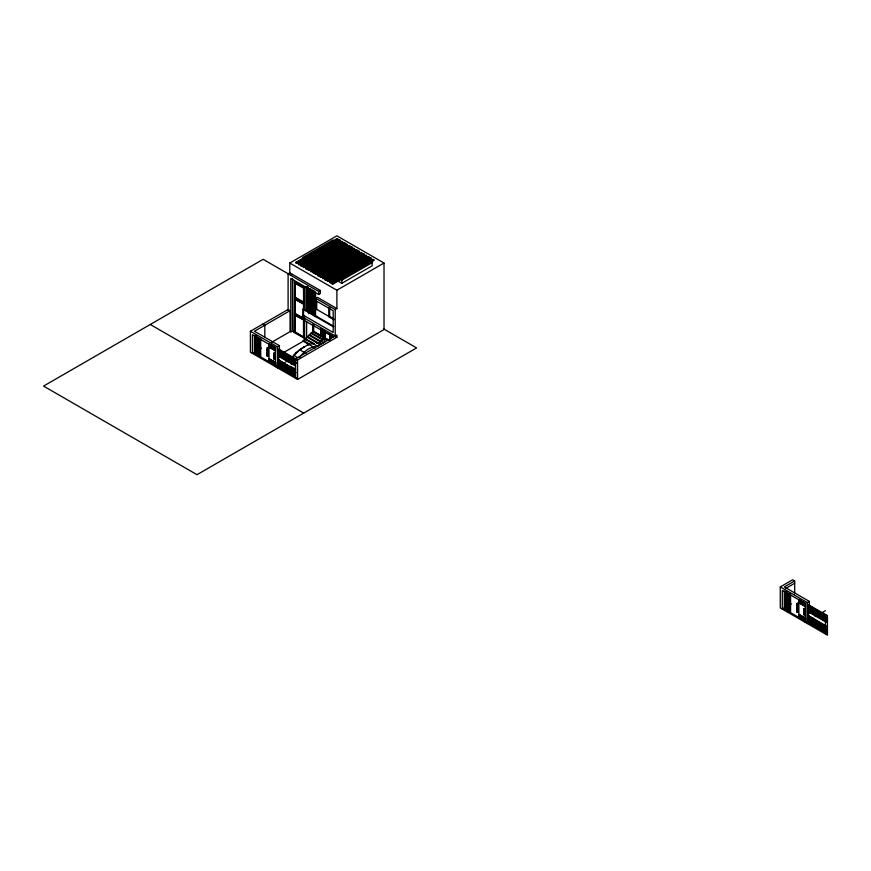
<?xml version="1.0" encoding="UTF-8"?>
<svg xmlns="http://www.w3.org/2000/svg" width="871" height="871" viewBox="0 0 871 871"><rect width="100%" height="100%" fill="white"/><g stroke="black" fill="none" stroke-linecap="round" stroke-linejoin="round"><path stroke-width="1.31" d="M267.996 353.572C267.484 351.209 267.223 352.929 267.049 353.887M797.912 609.167L797.019 607.849L797.411 609.907M267.996 351.165C267.473 347.627 266.482 353.06 268.072 351.231M267.255 353.768C266.722 355.128 269.019 352.777 267.56 354.138M267.419 356.021L267.811 356.359M797.401 607.566L796.834 607.239L798.01 606.847M797.607 609.852L796.834 609.646M797.477 612.182C799.622 611.257 796.138 609.09 797.226 611.246C796.432 613.511 799.121 611.246 797.161 610.277M267.255 352.657L267.833 353.038L267.582 352.472M267.691 353.093L267.462 352.537M267.31 355.009L267.833 355.433M797.107 605.356C796.497 607.773 797.825 604.964 797.248 605.889M797.335 608.241L797.498 608.851M797.335 610.647L797.705 611.137L797.248 610.702M267.756 350.643L267.255 350.251L267.833 350.632M267.245 349.293C266.874 345.079 268.105 352.82 267.909 347.464L267.049 347.823M797.117 604.997C796.747 600.783 797.978 608.524 797.782 603.168L796.911 603.527M293.963 367.921L293.963 368.792M292.721 357.077L293.081 356.228M797.869 606.869L797.335 605.922M267.637 355.76L267.234 354.464L268.279 355.542L267.941 356.076L267.147 354.551L267.212 356.13M797.433 607.435L798.108 606.14L796.9 605.476M267.941 351.263L268.105 350.142L267.027 349.772M267.941 353.67C269.357 351.557 265.328 352.428 267.637 353.354M294.311 355.346L298.59 350.708L302.585 347.921M299.602 357.448C303.446 352.058 309.325 346.745 316.238 346.56M291.328 364.437L295.846 360.768M303.195 347.638L300.724 349.01M293.135 356.163L298.709 350.621M797.498 609.058L796.921 609.591M797.477 609.776L798.108 608.546L796.9 607.882M297.087 352.058L293.636 355.324L297.849 357.752M267.419 351.209L266.962 351.536L267.735 351.742M267.234 349.652L267.637 350.948M797.107 607.762L797.303 609.177M303.609 347.355L304.175 346.985M298.546 350.632L300.702 349.053M284.316 363.218L285.198 362.608M267.255 356.174L267.735 356.555M303.935 347.126L307.507 345.047M302.76 347.812L304.001 347.094M314.42 343.784L294.093 332.515L294.496 281.769L294.496 332.276L292.471 331.111L290.794 332.091L290.794 278.459L318.634 294.529L320.31 293.56L320.31 290.457L289.782 272.83L289.782 263.031L336.892 235.834L384.013 263.031L384.013 329.565L297.577 379.462L250.402 352.222L250.402 331.241L288.029 309.51L290.054 310.675L290.054 331.655L271.698 342.259M302.607 257.533L332.896 240.037L372.135 262.694L372.135 265.807L341.846 283.293L302.607 260.636L302.607 257.533L341.846 280.179L372.135 262.694M296.02 262.269L337.077 238.567L337.752 238.959L337.752 239.732L296.695 263.434L296.02 262.269L296.695 263.434M296.02 263.053L337.752 238.959M298.415 263.652L339.472 239.95L340.147 240.342L340.147 241.115L299.091 264.817L298.415 263.652L299.091 264.817M298.415 264.436L340.147 240.342M300.822 265.045L341.878 241.343L342.553 241.724L342.553 242.508L301.497 266.21L300.822 265.045L301.497 266.21M300.822 265.818L342.553 241.724M288.105 310.272L288.105 273.799L289.782 272.83M303.217 266.428L344.274 242.726L344.949 243.118L344.949 243.891L303.892 267.593L303.217 266.428L303.892 267.593M303.217 267.201L344.949 243.118M290.794 275.356L292.471 274.387M305.623 267.811L346.68 244.109L347.355 244.501L347.355 245.274L306.298 268.976L305.623 267.811L306.298 268.976M305.623 268.595L347.355 244.501M308.018 269.204L349.075 245.491L349.75 245.883L349.75 246.667L308.693 270.369L308.018 269.204L308.693 270.369M308.018 269.977L349.75 245.883M310.424 270.587L351.481 246.885L352.156 247.266L352.156 248.05L311.099 271.752L310.424 270.587L311.099 271.752M310.424 271.36L352.156 247.266M312.82 271.97L353.876 248.268L354.551 248.66L354.551 249.433L313.495 273.135L312.82 271.97L313.495 272.362L354.551 248.66M294.736 283.119L303.544 288.203L303.544 302.716L294.736 297.632L294.736 283.119L295.345 282.77L295.345 297.283L303.043 301.725M315.226 273.352L356.283 249.65L356.958 250.042L356.958 250.815L315.901 274.528L315.226 273.352L315.901 274.528M315.226 274.136L356.958 250.042M317.621 274.746L358.678 251.044L359.353 251.425L359.353 252.209L318.296 275.911L317.621 274.746L318.296 275.911M317.621 275.519L359.353 251.425M320.027 276.129L361.084 252.427L361.759 252.819L361.759 253.592L320.702 277.294L320.027 276.129L320.702 277.294M320.027 276.902L361.759 252.819M294.093 281.997L304.589 287.593L304.589 310.109M322.422 277.511L363.479 253.809L364.154 254.201L364.154 254.974L323.097 278.676L322.422 277.511L323.097 277.903L364.154 254.201M324.829 278.905L365.885 255.203L366.549 255.584L366.549 256.368L325.504 280.07L324.829 278.905L325.504 280.07M324.829 279.678L366.549 255.584M294.736 297.632L295.345 297.283M327.224 280.288L368.281 256.586L368.956 256.978L368.956 257.751L327.899 281.453L327.224 280.288L327.899 281.453M294.964 299.047L294.964 313.516L303.729 318.579L294.757 313.636L294.964 299.047L303.729 304.099L303.729 310.13M327.224 281.061L368.956 256.978M329.63 281.671L370.687 257.968L371.351 258.36L371.351 259.133L330.305 282.835L329.63 281.671L330.305 282.835M329.63 282.454L371.351 258.36M332.025 283.064L373.082 259.351L373.757 259.743L373.757 260.527L332.7 284.229L332.025 283.064L332.7 284.229M288.105 273.799L318.634 291.426L320.31 290.457M332.025 283.837L373.757 259.743M290.054 310.675L254.441 331.241L279.406 345.656L279.406 357.458M294.757 299.156L303.729 304.099M303.544 314.616L302.912 314.986L333.19 332.472L333.19 310.718L315.814 300.68L315.814 298.35L317.49 297.37L336.892 308.574L336.892 290.239L289.782 263.031M294.757 313.636L303.925 318.459M302.912 309.238L303.544 308.867L333.833 326.353L333.19 326.723L302.912 309.238L302.912 317.316L335.215 335.977L336.892 334.997L336.892 337.251L297.577 359.952L278.535 349.042L278.535 367.137L295.574 376.98M336.892 290.239L384.013 263.031M294.779 315.204L295.182 331.884L303.5 337.153L294.779 332.112L294.779 315.204L303.903 320.005L296.271 315.607M313.342 311.295L316.706 309.357L333.637 319.211M304.186 320.463L333.745 337.066M254.67 352.091L252.416 353.386L252.416 334.736L275.552 348.062L270.26 344.676M256.869 350.817L261.409 348.193M254.441 335.357L254.441 353.778L255.922 353.778L255.922 335.357M254.441 353.778L255.922 353.778M267.909 347.464L267.767 349.598M315.814 298.35L335.215 309.553L336.892 308.574M257.195 355.368L257.195 336.946L256.455 336.522L256.455 354.943L257.195 355.368L257.936 354.943L257.936 337.839M259.961 356.108L259.22 356.533L259.22 338.111L258.48 337.687L258.48 356.108L259.961 356.108L259.961 339.004M250.402 331.241L277.392 346.821L279.406 345.656M329.075 307.365L329.075 316.881L329.674 316.532L333.974 319.015M266.962 353.942L267.735 354.149M274.3 352.853L274.964 359.233L274.964 353.245L274.3 352.853L274.158 358.917L274.833 359.309M274.703 359.081L274.082 358.961L274.289 353.158M274.082 353.267L274.964 353.245M318.721 343.163L318.721 343.936L307.278 337.327L307.278 336.554L318.721 343.163L320.746 341.998L309.303 335.389L309.303 334.616L320.746 341.214L322.76 340.049L311.317 333.451L311.317 332.668L313.669 331.318L323.108 336.772L323.108 330.153M309.303 334.616L311.317 333.451M307.278 336.554L309.303 335.389M307.278 337.327L305.264 338.503L305.264 340.049M279.972 354.649L303.25 341.214L303.25 340.441L305.264 339.276L313.277 343.903M268.333 361.367L270.663 360.028M274.082 358.961L274.964 359.233M320.974 334.072L320.615 328.879M324.796 331.905L330.153 334.616L330.153 339.57M321.78 329.608L321.443 334.736L320.637 334.268L321.268 334.42L321.268 329.02M323.108 336.772L322.771 330.349M313.005 324.066L313.005 331.699L323.097 337.523L323.435 330.969M330.153 334.616L329.815 339.766M276.412 366.038L275.367 366.637L275.367 347.986M311.317 332.668L322.76 339.276L325.133 337.904L329.151 340.234M332.994 336.239L330.501 335.193L330.501 338.928M318.721 345.493L324.785 341.998L324.785 331.753M296.706 377.633L295.563 378.297L295.563 358.787L334.878 336.086L336.892 337.251M825.436 614.49L825.436 634.001L826.579 633.337L808.408 622.852L808.408 604.746L827.45 615.655L827.45 635.166L780.274 607.925L780.274 586.945L792.664 579.781L794.679 580.957L794.679 593.946M794.679 580.957L784.303 586.945L809.279 601.36L809.279 613.162M785.457 588.611L794.679 583.287M787.809 593.543L787.809 610.647L787.068 611.072L786.328 610.647L786.328 592.226L787.068 591.801M789.823 594.708L789.823 611.812L789.082 612.237L788.342 611.812L788.342 593.391L789.823 593.391M791.303 603.886L782.289 609.09L782.289 590.44L805.414 603.429M784.303 609.482L785.043 609.907L785.043 591.485L784.303 591.061L784.303 609.482L785.784 609.482L785.784 592.378M785.043 609.907L785.784 609.482M797.782 603.168L797.64 605.301M786.328 610.647L787.809 610.647M780.274 586.945L807.254 602.525L809.279 601.36M797.498 611.464L796.769 610.887L797.226 610.135M796.834 612.052L797.607 612.259M804.031 614.621L804.031 608.633L804.837 608.949L804.706 615.013L803.955 614.665L803.955 608.981L804.575 609.101L804.369 614.904L804.837 608.949M803.955 614.665L804.706 615.013M808.397 620.522L812.937 617.898M815.212 616.581L825.436 610.68M307.3 345.166L308.399 344.611M307.822 344.894L308.976 344.568M303.25 341.214L308.965 344.524L312.972 343.631L317.969 346.516M337.752 239.732L337.077 238.567M340.147 241.115L339.472 239.95M342.553 242.508L341.878 241.343M344.949 243.891L344.274 242.726M347.355 245.274L346.68 244.109M349.75 246.667L349.075 245.491M352.156 248.05L351.481 246.885M354.551 249.433L353.876 248.268M356.958 250.815L356.283 249.65M359.353 252.209L358.678 251.044M361.759 253.592L361.084 252.427M364.154 254.974L363.479 253.809M368.956 257.751L368.281 256.586M371.351 259.133L370.687 257.968M373.757 260.527L373.082 259.351M288.911 274.202L263.14 259.318L43.55 386.093L197.009 474.695L416.588 347.921L383.795 328.977M294.496 281.769L304.589 287.593M310.958 295.933L306.614 293.418L306.614 311.099M313.135 297.196L316.402 299.08M329.075 316.881L333.996 319.722M299.548 301.453L295.16 298.927L295.16 313.397M301.736 302.727L303.925 303.99M786.328 592.226L787.068 592.65L787.068 611.072M804.488 602.678L798.881 599.433L798.881 617.463M804.358 602.819L799.077 600.097M826.165 617.027L808.811 607.011L826.165 617.648M826.198 620.13L808.789 610.07L808.789 610.745L826.198 620.794M804.031 608.633L804.706 609.025M826.296 621.622L808.68 611.442L808.68 612.084L826.296 622.264M321.78 334.54L320.822 334.159L320.822 328.759M826.285 626.009L808.702 615.862L826.285 626.608M808.408 616.635L826.579 627.12M826.187 627.338L808.789 617.299L808.789 617.964L826.187 628.013M328.28 340.125L313.331 331.513L313.331 324.894M327.942 340.321L324.448 338.307L324.448 330.675M808.408 618.181L826.579 628.677M826.176 628.906L808.8 618.878L826.176 629.537M798.881 614.36L805.61 618.247M808.408 619.738L826.579 630.234M826.165 630.473L808.821 620.457L826.165 631.072M798.881 615.133L805.61 619.02M808.408 621.295L826.579 631.78M798.881 615.906L805.61 619.793M826.165 632.019L808.811 621.992L826.165 632.64M798.881 616.69L805.61 620.577M303.25 340.441L310.109 344.404M308.911 344.448L315.062 348.008M262.792 324.077L264.817 325.242L264.817 337.055M299.744 349.783L306.124 353.474M275.737 347.616L269.008 343.729L269.008 361.759M296.271 359.788L278.96 349.794L296.271 360.344M295.138 360.659L278.938 351.307L295.138 361.28M296.271 362.902L278.97 352.907L296.271 363.447M295.16 363.751L278.916 354.366L278.916 355.041L295.16 364.426M295.258 365.232L278.807 355.738L278.807 356.381L295.258 365.874M287.365 361.737L285.71 361.117M292.689 367.606L290.468 366.332L289.912 368.444L290.827 369.663M295.563 369.718L278.829 360.159L295.236 370.229M278.535 360.921L295.574 370.763M295.16 370.97L278.916 361.585L278.916 362.26L295.16 371.634M278.535 362.478L295.574 372.32M285.71 366.713L295.933 372.614M295.149 372.527L278.927 363.163L295.149 373.169M269.008 358.656L275.737 362.543M278.535 364.034L295.574 373.866M295.138 374.095L278.949 364.753L295.138 374.693M269.008 359.429L275.737 363.316M278.535 365.591L295.574 375.423M269.008 360.202L275.737 364.089M295.138 375.651L278.938 366.288L295.138 376.261M269.008 360.986L275.737 364.873M257.195 354.519L257.936 354.943M253.461 352.788L275.737 365.646M258.48 356.108L259.22 356.533M150.269 324.48L303.718 413.083M286.243 366.484L287.267 367.388M316.5 342.749L316.979 343.414M296.173 353.082L296.042 352.374L296.347 353.212M809.279 615.786L809.279 622.34L807.254 623.505L807.254 602.525M805.61 603.32L805.61 621.35M805.24 603.69L805.24 622.34L806.285 621.742L790.574 612.672L790.574 594.251M804.162 608.557L804.162 614.545M789.082 593.815L789.082 612.237M365.885 255.203L365.885 255.976M341.846 280.179L341.846 283.293M335.215 309.553L335.215 335.977M330.838 334.997L330.838 338.732M329.674 307.376L329.674 316.532M329.336 307.572L329.336 316.728M325.133 331.72L325.133 337.904M323.097 277.903L323.097 278.676M323.097 331.165L323.097 337.523M322.76 339.276L322.76 343.163M321.443 329.804L321.443 334.736M321.061 329.14L321.061 334.54M320.746 341.214L320.746 344.328M318.634 291.426L318.634 294.529M316.706 301.192L316.706 309.357M315.552 292.318L315.552 316.739M314.812 291.393L314.812 316.304M314.072 290.958L314.072 315.378M313.495 272.362L313.495 273.135M313.582 291.186L313.582 315.596M313.669 324.698L313.669 331.318M312.841 290.25L312.841 314.671M312.101 289.825L312.101 314.246M311.611 290.043L311.611 314.464M310.871 313.538L310.871 289.118L310.13 288.693L310.13 313.103M309.641 288.911L309.641 313.331M308.9 289.335L308.9 313.756M308.16 287.55L308.16 311.97M307.681 286.417L307.681 310.838M306.94 286.842L306.94 311.263M306.614 321.399L306.614 337.719M306.2 286.417L306.2 310.838M304.589 317.436L304.589 338.111M304.186 287.822L304.186 309.042M304.186 317.665L304.186 338.34M303.522 304.219L303.522 318.688M303.5 320.245L303.5 337.153M297.577 359.952L297.577 379.462M292.471 278.829L292.471 331.111M279.406 360.082L279.406 366.637L277.392 367.802L277.392 346.821M274.507 353.517L274.507 359.2M260.701 338.547L260.701 356.968M255.181 335.781L255.181 354.203M826.144 615.492L808.832 605.497L826.144 616.047L826.144 615.492M805.435 604.202L799.055 600.522L805.435 604.202M805.435 604.975L799.045 601.284L805.435 604.975M805.392 605.781L799.099 602.144L805.392 605.781M805.435 606.532L799.055 602.852L805.435 606.532M826.144 618.606L808.832 608.611L826.144 619.15L826.144 618.606M805.403 618.366L799.088 614.708L805.403 618.366M805.403 619.139L799.088 615.503L805.403 619.139M805.392 619.923L799.099 616.287L805.392 619.923M805.392 620.696L799.099 617.071L805.392 620.696M275.563 348.498L269.193 344.818L275.563 348.498M275.574 349.271L269.183 345.58L275.574 349.271M275.519 350.077L269.226 346.44L275.519 350.077M275.563 350.828L269.183 347.148L275.563 350.828M275.53 362.652L269.215 359.004L275.53 362.652M275.53 363.436L269.215 359.788L275.53 363.436M275.519 364.22L269.226 360.583L275.519 364.22M275.519 364.993L269.226 361.356L275.519 364.993"/></g></svg>
